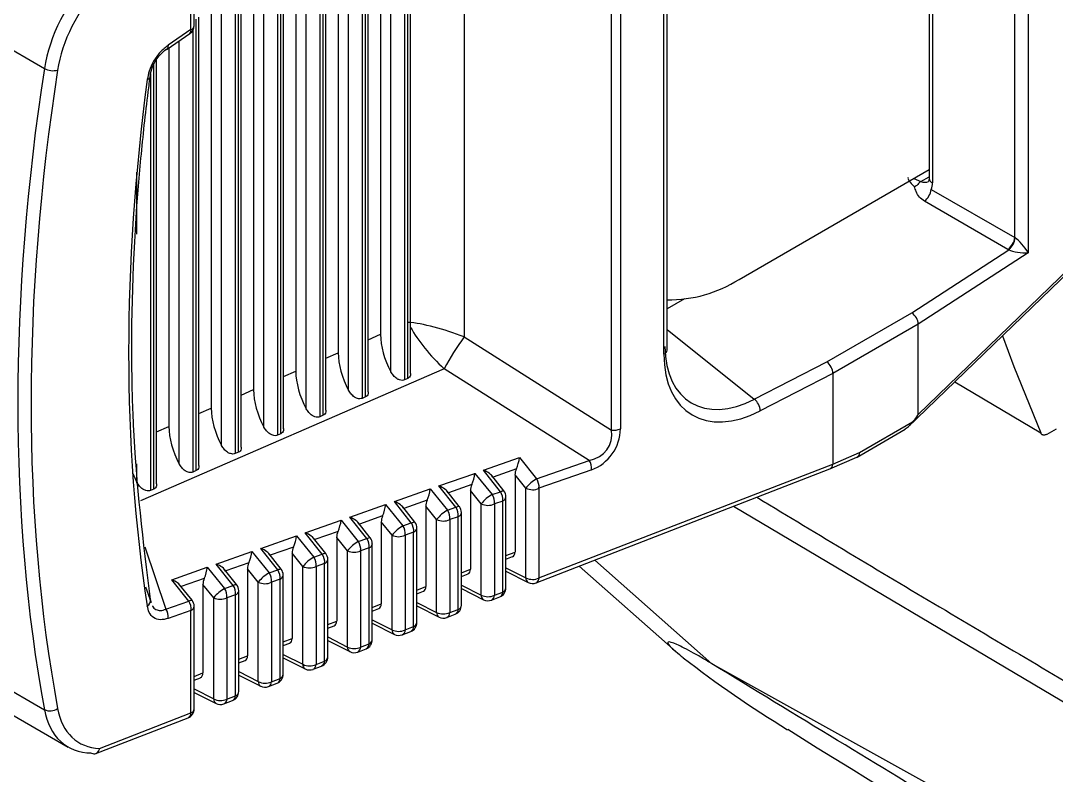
# Model space of a CAD drawing. Extents: x 2 to 136, y 1 to 99.
# Drawn here: x 10.673 to 11.746, y 80.083 to 80.864 of the extents above; entities that cross this region are included whole.
import ezdxf

# ---------------------------------------------------------------- set-up
doc = ezdxf.new("R2010")
doc.units = 0
doc.header["$MEASUREMENT"] = 0
doc.layers.add('OBJECT', color=7, linetype='CONTINUOUS')

msp = doc.modelspace()

# ---------------------------------------------------------------- linework, layer by layer
at = {"layer": 'OBJECT'}
for p, q in [((11.7169, 81.4238), (11.7169, 80.624)), ((11.703, 80.6397), (11.703, 81.407)), ((11.6142, 81.3551), (11.6142, 80.7009)), ((11.6178, 81.3574), (11.6178, 80.6965)), ((11.2946, 81.1291), (11.2946, 80.4416)), ((11.2853, 80.4403), (11.2853, 81.1278)), ((11.3396, 80.5188), (11.3396, 81.0986)), ((11.3429, 80.5231), (11.3429, 81.1029)), ((11.1326, 81.0569), (11.1326, 80.5369)), ((11.0569, 80.5006), (11.0569, 81.0012)), ((11.071, 81.004), (11.071, 80.4923)), ((11.0743, 80.4937), (11.0743, 81.0063)), ((11.0772, 80.499), (11.0772, 81.0083)), ((11.0461, 80.9974), (11.0461, 80.5395)), ((11.0334, 80.4799), (11.0334, 80.9781)), ((11.013, 80.4815), (11.013, 80.9696)), ((11.0271, 80.9738), (11.0271, 80.4732)), ((11.0305, 80.4746), (11.0305, 80.9761)), ((10.8498, 80.8551), (10.8498, 80.9613)), ((10.8531, 80.8594), (10.8531, 80.9656)), ((11.0023, 80.9672), (11.0023, 80.5204)), ((10.9866, 80.4556), (10.9866, 80.946)), ((10.9896, 80.4608), (10.9896, 80.9487)), ((10.9584, 80.9371), (10.9584, 80.5013)), ((10.9692, 80.4624), (10.9692, 80.9381)), ((10.9833, 80.9437), (10.9833, 80.4541)), ((10.9457, 80.4417), (10.9457, 80.9283)), ((10.9428, 80.4365), (10.9428, 80.9162)), ((10.9146, 80.9055), (10.9146, 80.4822)), ((10.9254, 80.4433), (10.9254, 80.9066)), ((10.9394, 80.9135), (10.9394, 80.435)), ((10.9019, 80.4227), (10.9019, 80.8982)), ((10.8956, 80.8834), (10.8956, 80.4159)), ((10.8989, 80.4174), (10.8989, 80.8888)), ((10.8708, 80.874), (10.8708, 80.4631)), ((10.8815, 80.4242), (10.8815, 80.8751)), ((10.6127, 80.8641), (10.698, 80.8149)), ((10.8551, 80.3983), (10.8551, 80.866)), ((10.858, 80.4036), (10.858, 80.868)), ((10.8252, 80.835), (10.8487, 80.8512)), ((10.8498, 80.8551), (10.8262, 80.8389)), ((10.8518, 80.8544), (10.8518, 80.3968)), ((10.8377, 80.4051), (10.8377, 80.8435)), ((10.8269, 80.8361), (10.8269, 80.444)), ((10.8113, 80.3792), (10.8113, 80.8191)), ((10.8142, 80.3845), (10.8142, 80.8243)), ((10.8079, 80.8098), (10.8079, 80.3777)), ((11.4174, 80.5964), (11.6142, 80.7101)), ((10.7938, 80.6432), (10.7938, 80.7076)), ((11.5983, 80.7009), (11.6056, 80.6977)), ((11.6056, 80.6977), (11.6142, 80.7027)), ((11.6164, 80.6896), (11.703, 80.6397)), ((11.6959, 80.6275), (11.6094, 80.6774)), ((11.5918, 80.4429), (11.7964, 80.6407)), ((11.603, 80.4565), (11.7957, 80.6429)), ((11.5963, 80.5618), (11.6968, 80.627)), ((11.7169, 80.624), (11.603, 80.55)), ((11.3608, 80.5761), (11.3429, 80.5658)), ((11.5083, 80.511), (11.5963, 80.5618)), ((11.603, 80.55), (11.5146, 80.499)), ((11.603, 80.4565), (11.603, 80.55)), ((11.603, 80.55), (11.603, 80.55)), ((11.0334, 80.5339), (11.0461, 80.5395)), ((11.3429, 80.5445), (11.4332, 80.4724)), ((11.1326, 80.5369), (11.2853, 80.4403)), ((10.9896, 80.5148), (11.0023, 80.5204)), ((11.4332, 80.4724), (11.5083, 80.511)), ((11.112, 80.5039), (10.7976, 80.367)), ((10.9457, 80.4957), (10.9584, 80.5013)), ((11.2623, 80.4088), (11.112, 80.5039)), ((11.5146, 80.499), (11.4393, 80.4603)), ((11.5146, 80.499), (11.5146, 80.4051)), ((11.0743, 80.4937), (11.071, 80.4923)), ((11.6408, 80.4903), (11.7299, 80.4374)), ((10.9019, 80.4766), (10.9146, 80.4822)), ((11.0305, 80.4746), (11.0271, 80.4732)), ((10.858, 80.4575), (10.8708, 80.4631)), ((10.9866, 80.4556), (10.9833, 80.4541)), ((10.8142, 80.4385), (10.8269, 80.444)), ((11.5423, 80.4172), (11.5971, 80.4488)), ((10.9428, 80.4365), (10.9394, 80.435)), ((11.5399, 80.4124), (11.5896, 80.4411)), ((11.746, 80.4412), (11.7363, 80.4359)), ((10.8989, 80.4174), (10.8956, 80.4159)), ((11.1528, 80.3987), (11.19, 80.4118)), ((11.19, 80.4118), (11.2078, 80.3897)), ((11.5116, 80.4001), (11.5395, 80.4122)), ((11.5146, 80.4051), (11.5423, 80.4172)), ((10.7938, 80.3861), (10.7938, 80.4055)), ((11.1868, 80.4001), (11.1626, 80.3916)), ((11.2072, 80.282), (11.5114, 80.4)), ((11.2078, 80.3897), (11.2623, 80.4088)), ((11.2102, 80.2871), (11.5146, 80.4051)), ((11.2648, 80.3991), (11.2102, 80.38)), ((10.8551, 80.3983), (10.8518, 80.3968)), ((11.1066, 80.3825), (11.1438, 80.3955)), ((11.1438, 80.3955), (11.1617, 80.3735)), ((11.1703, 80.3765), (11.1528, 80.3987)), ((11.1739, 80.3773), (11.1614, 80.3931)), ((11.1854, 80.394), (11.1854, 80.314)), ((11.1966, 80.3802), (11.1854, 80.394)), ((10.8113, 80.3792), (10.8079, 80.3777)), ((11.0605, 80.3663), (11.0976, 80.3793)), ((11.0976, 80.3793), (11.1155, 80.3573)), ((11.1242, 80.3603), (11.1066, 80.3825)), ((11.1406, 80.3839), (11.1164, 80.3754)), ((11.1392, 80.3777), (11.1392, 80.2961)), ((11.1504, 80.364), (11.1392, 80.3777)), ((11.1966, 80.2872), (11.1966, 80.3802)), ((11.2102, 80.38), (11.2102, 80.2871)), ((11.0944, 80.3677), (11.0703, 80.3592)), ((11.1277, 80.3611), (11.1152, 80.3769)), ((11.1617, 80.3735), (11.1703, 80.3765)), ((11.1727, 80.3668), (11.1641, 80.3638)), ((11.1727, 80.2725), (11.1727, 80.3668)), ((11.176, 80.2768), (11.176, 80.3711)), ((11.0144, 80.3501), (11.0514, 80.3631)), ((11.0514, 80.3631), (11.0693, 80.3411)), ((11.078, 80.3441), (11.0605, 80.3663)), ((11.0816, 80.3449), (11.0691, 80.3607)), ((11.093, 80.3615), (11.093, 80.2782)), ((11.1042, 80.3478), (11.093, 80.3615)), ((11.1155, 80.3573), (11.1242, 80.3603)), ((11.1504, 80.2693), (11.1504, 80.364)), ((11.1641, 80.3638), (11.1641, 80.2692)), ((11.4118, 80.3614), (12.0231, 79.9987)), ((10.9682, 80.3339), (11.0053, 80.3469)), ((11.0053, 80.3469), (11.0231, 80.3249)), ((11.0319, 80.3279), (11.0144, 80.3501)), ((11.0482, 80.3515), (11.0242, 80.343)), ((11.0469, 80.3453), (11.0469, 80.2603)), ((11.058, 80.3316), (11.0469, 80.3453)), ((11.1042, 80.2514), (11.1042, 80.3478)), ((11.1266, 80.3506), (11.1179, 80.3476)), ((11.1179, 80.3476), (11.1179, 80.2513)), ((11.1266, 80.2546), (11.1266, 80.3506)), ((11.1299, 80.2589), (11.1299, 80.3549)), ((11.0021, 80.3353), (10.978, 80.3268)), ((11.0355, 80.3287), (11.023, 80.3445)), ((11.0693, 80.3411), (11.078, 80.3441)), ((11.0838, 80.241), (11.0838, 80.3387)), ((10.9221, 80.3177), (10.9591, 80.3307)), ((10.9591, 80.3307), (10.977, 80.3087)), ((10.9858, 80.3118), (10.9682, 80.3339)), ((10.9893, 80.3125), (10.9768, 80.3284)), ((11.0007, 80.3291), (11.0007, 80.2424)), ((11.0118, 80.3153), (11.0007, 80.3291)), ((11.0231, 80.3249), (11.0319, 80.3279)), ((11.058, 80.2335), (11.058, 80.3316)), ((11.0804, 80.3344), (11.0717, 80.3314)), ((11.0717, 80.3314), (11.0717, 80.2334)), ((11.0804, 80.2367), (11.0804, 80.3344)), ((10.8021, 80.3195), (10.8238, 80.2549)), ((10.876, 80.3015), (10.9129, 80.3145)), ((10.9129, 80.3145), (10.9308, 80.2925)), ((10.9396, 80.2956), (10.9221, 80.3177)), ((10.9559, 80.319), (10.9319, 80.3106)), ((11.0118, 80.2156), (11.0118, 80.3153)), ((11.0343, 80.3182), (11.0255, 80.3152)), ((11.0255, 80.3152), (11.0255, 80.2154)), ((11.0343, 80.2188), (11.0343, 80.3182)), ((11.0376, 80.2231), (11.0376, 80.3225)), ((11.176, 80.3104), (11.1854, 80.314)), ((10.9097, 80.3028), (10.8858, 80.2944)), ((10.9432, 80.2964), (10.9307, 80.3122)), ((10.9545, 80.3129), (10.9545, 80.2245)), ((10.9657, 80.2991), (10.9545, 80.3129)), ((10.977, 80.3087), (10.9858, 80.3118)), ((10.9915, 80.2052), (10.9915, 80.3063)), ((11.176, 80.3065), (11.1828, 80.3092)), ((11.3892, 80.1983), (11.268, 80.3056)), ((10.8298, 80.2853), (10.8667, 80.2983)), ((10.8667, 80.2983), (10.8846, 80.2762)), ((10.8935, 80.2794), (10.876, 80.3015)), ((10.8971, 80.2802), (10.8846, 80.296)), ((10.9083, 80.2967), (10.9083, 80.2066)), ((10.9195, 80.2829), (10.9083, 80.2967)), ((10.9308, 80.2925), (10.9396, 80.2956)), ((10.9657, 80.1977), (10.9657, 80.2991)), ((10.9882, 80.3021), (10.9794, 80.299)), ((10.9794, 80.299), (10.9794, 80.1975)), ((10.9882, 80.201), (10.9882, 80.3021)), ((11.1299, 80.2925), (11.1392, 80.2961)), ((11.176, 80.2977), (11.1966, 80.2872)), ((11.176, 80.2941), (11.199, 80.2824)), ((11.2517, 80.2993), (11.3549, 80.2082)), ((10.8474, 80.2632), (10.8298, 80.2853)), ((10.8635, 80.2866), (10.8396, 80.2782)), ((10.9195, 80.1798), (10.9195, 80.2829)), ((10.942, 80.2859), (10.9332, 80.2828)), ((10.9332, 80.2828), (10.9332, 80.1796)), ((10.942, 80.1831), (10.942, 80.2859)), ((10.9453, 80.1874), (10.9453, 80.2902)), ((11.1299, 80.2886), (11.1367, 80.2913)), ((10.8074, 80.265), (10.8031, 80.2777)), ((10.8509, 80.264), (10.8384, 80.2798)), ((10.8622, 80.2805), (10.8622, 80.1887)), ((10.8733, 80.2667), (10.8622, 80.2805)), ((10.8846, 80.2762), (10.8935, 80.2794)), ((10.8992, 80.1695), (10.8992, 80.274)), ((11.0838, 80.2746), (11.093, 80.2782)), ((11.0838, 80.2707), (11.0905, 80.2734)), ((11.1299, 80.2797), (11.1504, 80.2693)), ((11.1299, 80.2762), (11.1529, 80.2645)), ((11.1641, 80.2692), (11.1727, 80.2725)), ((10.8074, 80.265), (10.8086, 80.2618)), ((10.8238, 80.2549), (10.8474, 80.2632)), ((10.8733, 80.1619), (10.8733, 80.2667)), ((10.8959, 80.2697), (10.887, 80.2665)), ((10.887, 80.2665), (10.887, 80.1617)), ((10.8959, 80.1652), (10.8959, 80.2697)), ((11.0376, 80.2567), (11.0469, 80.2603)), ((11.0838, 80.2618), (11.1042, 80.2514)), ((11.161, 80.2641), (11.1696, 80.2675)), ((10.8498, 80.2535), (10.8262, 80.2452)), ((10.8498, 80.1473), (10.8498, 80.2535)), ((10.8531, 80.1516), (10.8531, 80.2578)), ((11.0376, 80.2529), (11.0443, 80.2555)), ((11.0838, 80.2583), (11.1067, 80.2466)), ((11.1148, 80.2462), (11.1235, 80.2496)), ((11.1179, 80.2513), (11.1266, 80.2546)), ((10.9915, 80.2388), (11.0007, 80.2424)), ((11.0376, 80.2439), (11.058, 80.2335)), ((11.0376, 80.2404), (11.0605, 80.2287)), ((10.9915, 80.235), (10.9981, 80.2375)), ((11.0686, 80.2283), (11.0774, 80.2317)), ((11.0717, 80.2334), (11.0804, 80.2367)), ((10.9453, 80.2209), (10.9545, 80.2245)), ((10.9453, 80.2171), (10.952, 80.2196)), ((10.9915, 80.226), (11.0118, 80.2156)), ((10.9915, 80.2224), (11.0143, 80.2108)), ((11.0255, 80.2154), (11.0343, 80.2188)), ((10.8992, 80.203), (10.9083, 80.2066)), ((10.9453, 80.208), (10.9657, 80.1977)), ((11.0225, 80.2104), (11.0312, 80.2138)), ((10.6127, 80.1999), (10.698, 80.1507)), ((10.8992, 80.1992), (10.9058, 80.2017)), ((10.9453, 80.2045), (10.9681, 80.1929)), ((10.9763, 80.1925), (10.9851, 80.1959)), ((10.9794, 80.1975), (10.9882, 80.201)), ((12.0096, 79.8539), (11.3892, 80.1983)), ((10.8531, 80.1851), (10.8622, 80.1887)), ((10.8992, 80.1901), (10.9195, 80.1798)), ((10.8992, 80.1866), (10.922, 80.175)), ((10.8531, 80.1813), (10.8596, 80.1838)), ((10.9301, 80.1746), (10.939, 80.178)), ((10.9332, 80.1796), (10.942, 80.1831)), ((10.8531, 80.1722), (10.8733, 80.1619)), ((10.8531, 80.1686), (10.8758, 80.1571)), ((10.887, 80.1617), (10.8959, 80.1652)), ((10.6359, 80.1621), (10.7226, 80.112)), ((10.8839, 80.1567), (10.8928, 80.1601)), ((10.7512, 80.1052), (10.8467, 80.1423)), ((10.7552, 80.1106), (10.8498, 80.1473)), ((10.7468, 80.1056), (10.7466, 80.1058))]:
    msp.add_line(p, q, dxfattribs=at)
at = {"layer": 'OBJECT', "flags": 128}
for points in [[(10.8045, 80.8034), (10.8054, 80.8038), (10.8062, 80.8042), (10.8069, 80.8048), (10.8074, 80.8054), (10.8076, 80.806), (10.8077, 80.8066), (10.8077, 80.8073), (10.8074, 80.808)], [(11.6902, 80.538), (11.7019, 80.5063), (11.7299, 80.4374)], [(11.1703, 80.3765), (11.1714, 80.3771), (11.1724, 80.3774), (11.1732, 80.3775), (11.1737, 80.3775), (11.1739, 80.3773)], [(11.1242, 80.3603), (11.1253, 80.3609), (11.1263, 80.3612), (11.127, 80.3614), (11.1275, 80.3613), (11.1277, 80.3611)], [(11.078, 80.3441), (11.0792, 80.3447), (11.0801, 80.345), (11.0809, 80.3452), (11.0814, 80.3451), (11.0816, 80.3449)], [(11.0319, 80.3279), (11.033, 80.3285), (11.034, 80.3288), (11.0348, 80.329), (11.0353, 80.3289), (11.0355, 80.3287)], [(10.9858, 80.3118), (10.9869, 80.3123), (10.9879, 80.3126), (10.9886, 80.3128), (10.9891, 80.3127), (10.9893, 80.3125)], [(10.9396, 80.2956), (10.9408, 80.2961), (10.9417, 80.2964), (10.9425, 80.2966), (10.943, 80.2965), (10.9432, 80.2964)], [(10.8935, 80.2794), (10.8946, 80.2799), (10.8956, 80.2802), (10.8964, 80.2804), (10.8969, 80.2803), (10.8971, 80.2802)], [(10.8474, 80.2632), (10.8485, 80.2637), (10.8495, 80.2641), (10.8502, 80.2642), (10.8507, 80.2641), (10.8509, 80.264)]]:
    msp.add_lwpolyline(points, dxfattribs=at)
at = {"layer": 'OBJECT'}
for centre, radius, start, end in [((10.8431, 80.8594), 0.01, 304.5181, 0), ((10.846, 80.854), 0.00391, 314.0445, 16.9327), ((10.8479, 80.8599), 0.00517, 290.7062, 353.9838), ((10.8225, 80.8378), 0.00391, 314.0429, 16.9343), ((10.8239, 80.8369), 0.00233, 267.7136, 303.7113), ((10.707, 80.8312), 0.0186, 240.9946, 284.3642), ((11.6194, 80.7014), 0.00516, 185.4848, 252.3718), ((11.5939, 80.7053), 0.0137, 291.4773, 310.4593), ((11.6126, 80.688), 0.012, 125.4283, 145.1045), ((11.5982, 80.692), 0.0184, 307.4734, 352.5256), ((11.6848, 80.6421), 0.0184, 307.4754, 352.5246), ((11.6839, 80.6419), 0.0197, 310.9938, 352.7869), ((11.3451, 80.7097), 0.1344, 269.09, 302.5324), ((11.3398, 80.3844), 0.2572, 143.6449, 152.3102), ((11.3379, 80.5236), 0.00506, 289.98, 354.7075), ((11.423, 80.4597), 0.0163, 2.1872, 51.2224), ((11.2879, 80.4557), 0.0156, 260.4517, 295.3161), ((11.2499, 80.4006), 0.0149, 354.3077, 33.5587), ((11.2271, 80.3554), 0.0394, 119.3453, 140.9632), ((11.1954, 80.3815), 0.0149, 354.3095, 33.5559), ((11.2036, 80.394), 0.0155, 243.0546, 295.4889), ((11.181, 80.3392), 0.0394, 119.3449, 140.9636), ((11.1493, 80.3653), 0.0149, 354.3109, 33.5582), ((11.1579, 80.3683), 0.0149, 354.313, 33.5534), ((11.1709, 80.3717), 0.00517, 290.7046, 353.9854), ((11.166, 80.3711), 0.01, 360, 38.3527), ((11.1348, 80.323), 0.0394, 119.346, 140.9616), ((11.1031, 80.3491), 0.0149, 354.3095, 33.5559), ((11.1118, 80.3521), 0.0149, 354.3115, 33.5549), ((11.1199, 80.3549), 0.01, 0, 38.3527), ((11.1574, 80.3778), 0.0155, 243.0551, 295.489), ((11.1112, 80.3616), 0.0155, 243.0541, 295.489), ((11.1247, 80.3555), 0.00516, 290.6895, 354.0005), ((11.0886, 80.3067), 0.0394, 119.3451, 140.9634), ((11.0569, 80.3329), 0.0149, 354.3116, 33.5575), ((11.0656, 80.3359), 0.0149, 354.3067, 33.5597), ((11.0786, 80.3393), 0.00516, 290.6895, 354.0005), ((11.0738, 80.3387), 0.01, 0, 38.3527), ((11.0424, 80.2905), 0.0394, 119.3475, 140.961), ((11.0107, 80.3166), 0.0149, 354.3108, 33.5556), ((11.0195, 80.3197), 0.0149, 354.3127, 33.5564), ((11.0276, 80.3225), 0.01, 360, 38.3527), ((11.065, 80.3454), 0.0155, 243.0551, 295.489), ((11.0189, 80.3292), 0.0155, 243.0549, 295.4881), ((11.0325, 80.3231), 0.00516, 290.6897, 354.0022), ((10.9963, 80.2743), 0.0394, 119.3458, 140.9628), ((10.9646, 80.3004), 0.0149, 354.3106, 33.5575), ((10.9734, 80.3035), 0.0149, 354.3135, 33.5529), ((10.9863, 80.3069), 0.00517, 290.7062, 353.9838), ((10.9815, 80.3063), 0.01, 0, 38.3527), ((10.9501, 80.2581), 0.0394, 119.3486, 140.9599), ((10.9184, 80.2842), 0.0149, 354.3115, 33.5549), ((10.9272, 80.2873), 0.0149, 354.3105, 33.556), ((10.9353, 80.2902), 0.01, 0, 38.3527), ((10.9727, 80.313), 0.0155, 243.0545, 295.4901), ((10.9265, 80.2967), 0.0155, 243.0552, 295.4878), ((10.9402, 80.2907), 0.00516, 290.6895, 354.0005), ((11.2018, 80.2869), 0.00522, 176.1888, 238.472), ((11.2036, 80.3011), 0.0155, 243.0546, 295.4889), ((11.2036, 80.2914), 0.01, 243.0658, 291.1945), ((11.2047, 80.287), 0.00554, 296.4289, 0.7476), ((10.9039, 80.2419), 0.0394, 119.3465, 140.9612), ((10.8722, 80.268), 0.0149, 354.3107, 33.5573), ((10.8811, 80.2711), 0.0149, 354.3116, 33.5575), ((10.8941, 80.2745), 0.00516, 290.6911, 354.0008), ((10.8892, 80.274), 0.01, 0, 38.3527), ((11.166, 80.2768), 0.01, 291.1945, 0), ((11.167, 80.2725), 0.00568, 297.3205, 359.8537), ((11.171, 80.2772), 0.00502, 289.648, 355.042), ((10.8019, 80.2633), 0.0058, 297.1759, 17.1016), ((10.835, 80.2549), 0.0149, 354.3127, 33.5564), ((10.8431, 80.2578), 0.01, 0, 38.3527), ((10.8803, 80.2805), 0.0155, 243.054, 295.4901), ((11.1574, 80.2832), 0.0155, 243.0551, 295.489), ((11.1557, 80.2691), 0.00535, 177.0425, 237.615), ((11.1574, 80.2735), 0.01, 243.0658, 291.1945), ((11.1584, 80.2692), 0.00568, 297.3205, 359.8537), ((10.8114, 80.2467), 0.0149, 354.3107, 33.5573), ((10.8481, 80.2582), 0.00502, 289.648, 355.042), ((11.1112, 80.2653), 0.0155, 243.0541, 295.489), ((11.1095, 80.2512), 0.00535, 177.0443, 237.6132), ((11.1122, 80.2513), 0.00568, 297.3257, 359.8508), ((11.1199, 80.2589), 0.01, 291.1945, 0), ((11.1209, 80.2546), 0.00568, 297.3235, 359.8506), ((11.1249, 80.2593), 0.00502, 289.6303, 355.0597), ((11.0738, 80.241), 0.01, 291.1945, 0), ((11.0788, 80.2415), 0.00501, 289.6277, 355.0623), ((11.1112, 80.2555), 0.01, 243.0658, 291.1945), ((11.065, 80.2473), 0.0155, 243.0551, 295.489), ((11.0634, 80.2332), 0.00535, 177.0424, 237.6137), ((11.065, 80.2376), 0.01, 243.0658, 291.1945), ((11.066, 80.2334), 0.00568, 297.322, 359.8522), ((11.0748, 80.2367), 0.00568, 297.3235, 359.8506), ((11.0276, 80.2231), 0.01, 291.1945, 0), ((11.0286, 80.2189), 0.00568, 297.3205, 359.8537), ((11.0326, 80.2236), 0.00501, 289.6293, 355.0626), ((11.0189, 80.2294), 0.0155, 243.0549, 295.4881), ((11.0172, 80.2153), 0.00535, 177.0443, 237.6132), ((11.0189, 80.2197), 0.01, 243.0658, 291.1945), ((11.0199, 80.2155), 0.00568, 297.3205, 359.8537), ((10.9727, 80.2115), 0.0155, 243.0545, 295.4901), ((10.971, 80.1974), 0.00535, 177.0445, 237.6163), ((10.9737, 80.1976), 0.00568, 297.3286, 359.8479), ((10.9815, 80.2052), 0.01, 291.1945, 0), ((10.9825, 80.201), 0.00568, 297.3205, 359.8537), ((10.9865, 80.2057), 0.00502, 289.648, 355.042), ((12.0777, 81.1299), 1.1713, 232.1875, 238.6146), ((10.9353, 80.1874), 0.01, 291.1945, 0), ((10.9404, 80.1878), 0.00502, 289.6303, 355.0597), ((10.9727, 80.2018), 0.01, 243.0658, 291.1945), ((10.9265, 80.1936), 0.0155, 243.0552, 295.4878), ((10.9248, 80.1795), 0.00535, 177.0425, 237.615), ((10.9265, 80.1839), 0.01, 243.0658, 291.1945), ((10.9275, 80.1796), 0.00568, 297.3205, 359.8537), ((10.9364, 80.1831), 0.00568, 297.3235, 359.8506), ((10.8892, 80.1695), 0.01, 291.1945, 0), ((10.8902, 80.1652), 0.00568, 297.3266, 359.8453), ((10.8942, 80.1699), 0.00501, 289.6293, 355.0626), ((10.8803, 80.1757), 0.0155, 243.054, 295.4901), ((10.8787, 80.1616), 0.00535, 177.0322, 237.63), ((10.8803, 80.166), 0.01, 243.0658, 291.1945), ((10.8813, 80.1617), 0.00568, 297.3257, 359.8508), ((10.7038, 80.1629), 0.0135, 244.4865, 305.5595), ((10.8431, 80.1516), 0.01, 291.1945, 0), ((10.8441, 80.1473), 0.00568, 297.3205, 359.8537), ((10.8481, 80.152), 0.00502, 289.648, 355.042)]:
    msp.add_arc(centre, radius, start, end, dxfattribs=at)
for centre, major_axis, ratio, start_param, end_param in [((10.7855, 80.843), (0.0646, 0.1012), 0.604584, 1.264376, 2.200997), ((10.7921, 80.8387), (0.0596, 0.0926), 0.606975, 1.282137, 2.203671), ((12.345, 81.3386), (1.2181, 1.8937), 0.606848, 2.203527, 2.567035), ((12.3517, 81.3344), (1.2131, 1.885), 0.606975, 2.203671, 2.567179), ((12.4009, 81.3599), (1.1759, 1.8255), 0.606958, 2.231413, 2.540442), ((11.7033, 80.6396), (0.1107, -0.0629), 0.11127, 3.175116, 3.549127), ((11.605, 80.7103), (-0.0094, 0.0118), 0.653417, 2.312053, 3.041241), ((11.5986, 80.7058), (-0.0143, 0.0206), 0.62527, 3.497193, 3.875126), ((11.7094, 80.6442), (0.00993, -0.00183), 0.66592, 4.136349, 4.190429), ((11.7094, 80.6278), (-0.0095, 0.0123), 0.262244, 4.201625, 5.685284), ((11.7088, 80.6365), (0.02, -0.0017), 0.625176, 4.066194, 4.120274), ((11.7094, 80.6278), (0.0153, -0.0015), 0.233774, 3.76183, 5.245488), ((11.5957, 80.554), (-0.00523, 0.00853), 0.591402, 3.91159, 5.395119), ((11.1171, 80.5274), (0.0598, -0.0207), 0.225528, 1.386846, 2.434043), ((11.0889, 80.5151), (-0.0302, 0.0522), 0.581784, 0.788082, 1.513013), ((11.1171, 80.5274), (-0.0439, 0.0459), 0.320773, 0.858748, 1.783948), ((11.0451, 80.496), (-0.0302, 0.0522), 0.581784, 0.788082, 1.513013), ((11.44, 80.5713), (0.0728, 0.1143), 0.605309, 2.381806, 3.945006), ((11.4334, 80.5756), (0.0665, 0.1065), 0.60747, 2.376051, 3.939251), ((11.5077, 80.5032), (-0.00479, 0.00878), 0.563255, 3.940738, 5.424268), ((11.0012, 80.4769), (-0.0302, 0.0522), 0.581784, 0.788082, 1.513013), ((10.9574, 80.4578), (-0.0302, 0.0522), 0.581784, 0.788082, 1.513013), ((10.9136, 80.4388), (-0.0302, 0.0522), 0.581784, 0.788082, 1.513013), ((11.4725, 80.3414), (0.1304, 0.1154), 0.036351, 5.950375, 6.251045), ((10.8697, 80.4197), (-0.0302, 0.0522), 0.581784, 0.788082, 1.513013), ((11.2524, 80.4395), (0.0295, -0.0174), 0.875291, 5.491748, 6.903274), ((11.2591, 80.4352), (0.0222, 0.0333), 0.831459, 3.975588, 5.387114), ((11.1857, 80.4063), (0.0033, 0.0116), 0.259069, 4.215918, 5.27033), ((11.5352, 80.4213), (-0.00451, 0.00894), 0.611471, 3.107076, 3.961588), ((11.1928, 80.3975), (0.00441, 0.00973), 0.616481, 1.587449, 2.205181), ((11.5077, 80.4093), (-0.00381, 0.00925), 0.627458, 3.128786, 4.002557), ((11.3736, 80.3509), (0.141, 0.0544), 0.050809, 6.257229, 6.263583), ((10.8259, 80.4006), (-0.0302, 0.0522), 0.581784, 1.340707, 1.513013), ((11.1395, 80.3901), (0.0033, 0.0116), 0.259069, 4.215918, 5.27033), ((11.1485, 80.3933), (0.014, -0.0041), 0.443879, 0.337051, 1.391463), ((11.0933, 80.3739), (0.0033, 0.0116), 0.259069, 4.215918, 5.27033), ((11.1023, 80.3771), (0.014, -0.0041), 0.443879, 0.337051, 1.391463), ((11.1467, 80.3813), (0.00441, 0.00973), 0.616481, 1.587449, 2.205181), ((11.1005, 80.3651), (0.00441, 0.00973), 0.616481, 1.587449, 2.205181), ((11.0472, 80.3577), (0.0033, 0.0116), 0.259069, 4.215918, 5.27033), ((11.0562, 80.3609), (0.014, -0.0041), 0.443879, 0.337051, 1.391463), ((11.001, 80.3415), (0.0033, 0.0116), 0.259069, 4.215918, 5.27033), ((11.0101, 80.3447), (0.014, -0.0041), 0.443879, 0.337051, 1.391463), ((11.0543, 80.3489), (0.00441, 0.00973), 0.616481, 1.587449, 2.205181), ((11.0081, 80.3327), (0.00441, 0.00973), 0.616481, 1.587449, 2.205181), ((10.9548, 80.3253), (0.0033, 0.0116), 0.259069, 4.215918, 5.27033), ((10.9639, 80.3285), (0.014, -0.0041), 0.443879, 0.337051, 1.391463), ((10.9086, 80.3091), (0.0033, 0.0116), 0.259069, 4.215918, 5.27033), ((10.9178, 80.3123), (0.014, -0.0041), 0.443879, 0.337051, 1.391463), ((10.962, 80.3165), (0.00441, 0.00973), 0.616481, 1.587449, 2.205181), ((11.1782, 80.3181), (-0.00507, 0.00872), 0.578158, 3.050557, 3.924328), ((10.9158, 80.3003), (0.00441, 0.00973), 0.616481, 1.587449, 2.205181), ((10.8625, 80.2929), (0.0033, 0.0116), 0.259069, 4.215918, 5.27033), ((10.8717, 80.2961), (0.014, -0.0041), 0.443879, 0.337051, 1.391463), ((11.1321, 80.3002), (-0.00507, 0.00872), 0.578158, 3.050557, 3.924328), ((10.8255, 80.2799), (0.014, -0.0041), 0.443879, 0.337051, 1.391463), ((10.8696, 80.2841), (0.00441, 0.00973), 0.616481, 1.587449, 2.205181), ((11.0859, 80.2823), (-0.00507, 0.00872), 0.578158, 3.050557, 3.924328), ((11.0397, 80.2644), (-0.00507, 0.00872), 0.578158, 3.050557, 3.924328), ((10.9935, 80.2465), (-0.00507, 0.00872), 0.578158, 3.050557, 3.924328), ((10.9474, 80.2286), (-0.00507, 0.00872), 0.578158, 3.050557, 3.924328), ((10.9012, 80.2107), (-0.00507, 0.00872), 0.578158, 3.050557, 3.924328), ((10.855, 80.1928), (-0.00507, 0.00872), 0.578158, 3.050557, 3.924328), ((10.7855, 80.2143), (0.0646, 0.1012), 0.604584, 2.564505, 3.501126), ((10.7921, 80.21), (0.0596, 0.0926), 0.606975, 2.567179, 3.488712)]:
    msp.add_ellipse(centre, major_axis=major_axis, ratio=ratio, start_param=start_param, end_param=end_param, dxfattribs=at)
for points, knots in [([(10.8262, 80.8389), (10.8234, 80.8367), (10.8177, 80.8322), (10.8108, 80.8226), (10.8062, 80.8126), (10.8051, 80.8063), (10.8045, 80.8034)], [0, 0, 0, 0, 0.2618794, 0.5244054, 0.7764165, 1, 1, 1, 1]), ([(10.8074, 80.808), (10.8081, 80.8108), (10.8093, 80.8159), (10.8133, 80.8235), (10.8182, 80.8299), (10.8219, 80.833), (10.8238, 80.8346)], [0, 0, 0, 0, 0.2953363, 0.5247161, 0.7544597, 1, 1, 1, 1]), ([(10.8074, 80.808), (10.8066, 80.8022), (10.8029, 80.7734), (10.7925, 80.6779), (10.7879, 80.5846), (10.7883, 80.494), (10.7904, 80.4042), (10.8001, 80.3244), (10.8074, 80.265)], [0, 0, 0, 0, 0.029967, 0.149857, 0.5, 0.529968, 0.649857, 1, 1, 1, 1]), ([(11.6142, 80.7009), (11.6141, 80.7001), (11.614, 80.6982), (11.6136, 80.6979), (11.6136, 80.6979), (11.6136, 80.6979)], [0, 0, 0, 0, 0.428826, 0.883365, 1, 1, 1, 1]), ([(11.6094, 80.6774), (11.6075, 80.6787), (11.6034, 80.6816), (11.6011, 80.6871), (11.5996, 80.6908), (11.5989, 80.6925)], [0, 0, 0, 0, 0.305418, 0.682483, 1, 1, 1, 1]), ([(11.071, 80.4923), (11.0702, 80.4921), (11.0686, 80.4916), (11.0658, 80.4922), (11.0626, 80.4937), (11.0593, 80.4966), (11.0577, 80.4993), (11.0569, 80.5006)], [0, 0, 0, 0, 0.1610162, 0.3213995, 0.497912, 0.7630072, 1, 1, 1, 1]), ([(11.0771, 80.499), (11.0772, 80.4984), (11.0772, 80.4969), (11.0762, 80.4949), (11.0749, 80.4941), (11.0743, 80.4937)], [0, 0, 0, 0, 0.2507323, 0.6458663, 1, 1, 1, 1]), ([(11.0271, 80.4732), (11.0263, 80.473), (11.0248, 80.4725), (11.022, 80.4731), (11.0187, 80.4746), (11.0155, 80.4775), (11.0138, 80.4802), (11.013, 80.4815)], [0, 0, 0, 0, 0.161016, 0.321392, 0.497912, 0.762997, 1, 1, 1, 1]), ([(11.0333, 80.4799), (11.0333, 80.4793), (11.0333, 80.4778), (11.0324, 80.4758), (11.0311, 80.475), (11.0305, 80.4746)], [0, 0, 0, 0, 0.2507346, 0.6458481, 1, 1, 1, 1]), ([(10.9833, 80.4541), (10.9825, 80.4539), (10.9809, 80.4534), (10.9781, 80.454), (10.9749, 80.4556), (10.9716, 80.4584), (10.97, 80.4611), (10.9692, 80.4624)], [0, 0, 0, 0, 0.1610307, 0.3214009, 0.497913, 0.7630077, 1, 1, 1, 1]), ([(10.9895, 80.4608), (10.9895, 80.4602), (10.9895, 80.4587), (10.9886, 80.4567), (10.9872, 80.4559), (10.9866, 80.4556)], [0, 0, 0, 0, 0.250723, 0.645843, 1, 1, 1, 1]), ([(10.9394, 80.435), (10.9387, 80.4348), (10.9371, 80.4343), (10.9343, 80.4349), (10.931, 80.4365), (10.9278, 80.4393), (10.9261, 80.442), (10.9254, 80.4433)], [0, 0, 0, 0, 0.16103, 0.321394, 0.497913, 0.762997, 1, 1, 1, 1]), ([(11.5971, 80.4488), (11.596, 80.4476), (11.5942, 80.4455), (11.5917, 80.4426), (11.5902, 80.4416), (11.5895, 80.4412)], [0, 0, 0, 0, 0.447453, 0.758426, 1, 1, 1, 1]), ([(10.9456, 80.4418), (10.9456, 80.4412), (10.9456, 80.4396), (10.9447, 80.4376), (10.9434, 80.4368), (10.9428, 80.4365)], [0, 0, 0, 0, 0.2507346, 0.6458481, 1, 1, 1, 1]), ([(11.7363, 80.4359), (11.7359, 80.4357), (11.7351, 80.4354), (11.7339, 80.4351), (11.7329, 80.4351), (11.7319, 80.4353), (11.7311, 80.4358), (11.7304, 80.4365), (11.7301, 80.4371), (11.7299, 80.4374)], [0, 0, 0, 0, 0.143851, 0.287677, 0.431526, 0.575369, 0.719208, 0.857742, 1, 1, 1, 1]), ([(10.8956, 80.4159), (10.8948, 80.4157), (10.8933, 80.4153), (10.8905, 80.4158), (10.8872, 80.4174), (10.884, 80.4202), (10.8823, 80.423), (10.8815, 80.4242)], [0, 0, 0, 0, 0.1610307, 0.3214009, 0.497913, 0.7630077, 1, 1, 1, 1]), ([(10.9018, 80.4227), (10.9018, 80.4221), (10.9018, 80.4205), (10.9009, 80.4185), (10.8996, 80.4177), (10.8989, 80.4174)], [0, 0, 0, 0, 0.250723, 0.645843, 1, 1, 1, 1]), ([(10.8518, 80.3968), (10.851, 80.3966), (10.8494, 80.3962), (10.8466, 80.3967), (10.8434, 80.3983), (10.8401, 80.4011), (10.8385, 80.4039), (10.8377, 80.4051)], [0, 0, 0, 0, 0.16103, 0.321392, 0.497911, 0.763, 1, 1, 1, 1]), ([(10.8579, 80.4036), (10.8579, 80.403), (10.858, 80.4014), (10.857, 80.3995), (10.8557, 80.3987), (10.8551, 80.3983)], [0, 0, 0, 0, 0.250761, 0.645845, 1, 1, 1, 1]), ([(10.8079, 80.3777), (10.8071, 80.3775), (10.8056, 80.3771), (10.8028, 80.3776), (10.7995, 80.3792), (10.7963, 80.382), (10.7946, 80.3848), (10.7938, 80.3861)], [0, 0, 0, 0, 0.16103, 0.3214, 0.497911, 0.76301, 1, 1, 1, 1]), ([(10.8141, 80.3845), (10.8141, 80.3839), (10.8141, 80.3823), (10.8132, 80.3804), (10.8119, 80.3796), (10.8113, 80.3792)], [0, 0, 0, 0, 0.250749, 0.64584, 1, 1, 1, 1]), ([(11.4359, 80.3707), (11.4402, 80.3681), (11.507, 80.3275), (11.6369, 80.25), (11.8257, 80.1383), (11.9523, 80.0649), (12.0155, 80.0283)], [0, 0, 0, 0, 0.0224785, 0.3483194, 0.6741598, 1, 1, 1, 1]), ([(10.8083, 80.2617), (10.8082, 80.2619), (10.8079, 80.2623), (10.8079, 80.2635), (10.8079, 80.2642)], [0, 0, 0, 0, 0.438845, 1, 1, 1, 1]), ([(10.8262, 80.2452), (10.8234, 80.2445), (10.8177, 80.2431), (10.8108, 80.2455), (10.8062, 80.2508), (10.8051, 80.2558), (10.8045, 80.2582)], [0, 0, 0, 0, 0.2618794, 0.5244054, 0.7764165, 1, 1, 1, 1]), ([(10.8098, 80.2583), (10.8099, 80.2582), (10.8105, 80.2562), (10.8134, 80.2542), (10.8182, 80.2528), (10.8219, 80.2542), (10.8238, 80.2549)], [0, 0, 0, 0, 0.020234, 0.339164, 0.6586, 1, 1, 1, 1]), ([(11.3892, 80.1983), (11.3865, 80.1999), (11.3798, 80.204), (11.3663, 80.2117), (11.3509, 80.2196), (11.3424, 80.2219), (11.344, 80.2174), (11.3543, 80.209), (11.3596, 80.2046)], [0, 0, 0, 0, 0.0612938, 0.1579775, 0.3530257, 0.5689643, 0.7756011, 1, 1, 1, 1]), ([(12.0187, 79.8228), (11.9798, 79.8454), (11.8984, 79.8926), (11.7736, 79.9661), (11.646, 80.0423), (11.5178, 80.1196), (11.4326, 80.1718), (11.3892, 80.1983)], [0, 0, 0, 0, 0.187145, 0.391348, 0.595125, 0.793954, 1, 1, 1, 1]), ([(11.4678, 80.1304), (11.478, 80.124), (11.6749, 80.0015), (11.8768, 79.8812), (12.0704, 79.7707), (12.073, 79.7692)], [0, 0, 0, 0, 0.051104, 0.98738, 1, 1, 1, 1]), ([(10.7468, 80.1056), (10.7476, 80.1053), (10.7491, 80.1047), (10.7514, 80.1051), (10.7534, 80.1066), (10.7546, 80.1086), (10.7551, 80.11), (10.7552, 80.1106), (10.7552, 80.1106)], [0, 0, 0, 0, 0.2192768, 0.4385033, 0.6592408, 0.8829816, 0.9858182, 1, 1, 1, 1])]:
    msp.add_open_spline(points, degree=3, knots=knots, dxfattribs=at)

doc.saveas('drawing.dxf')
